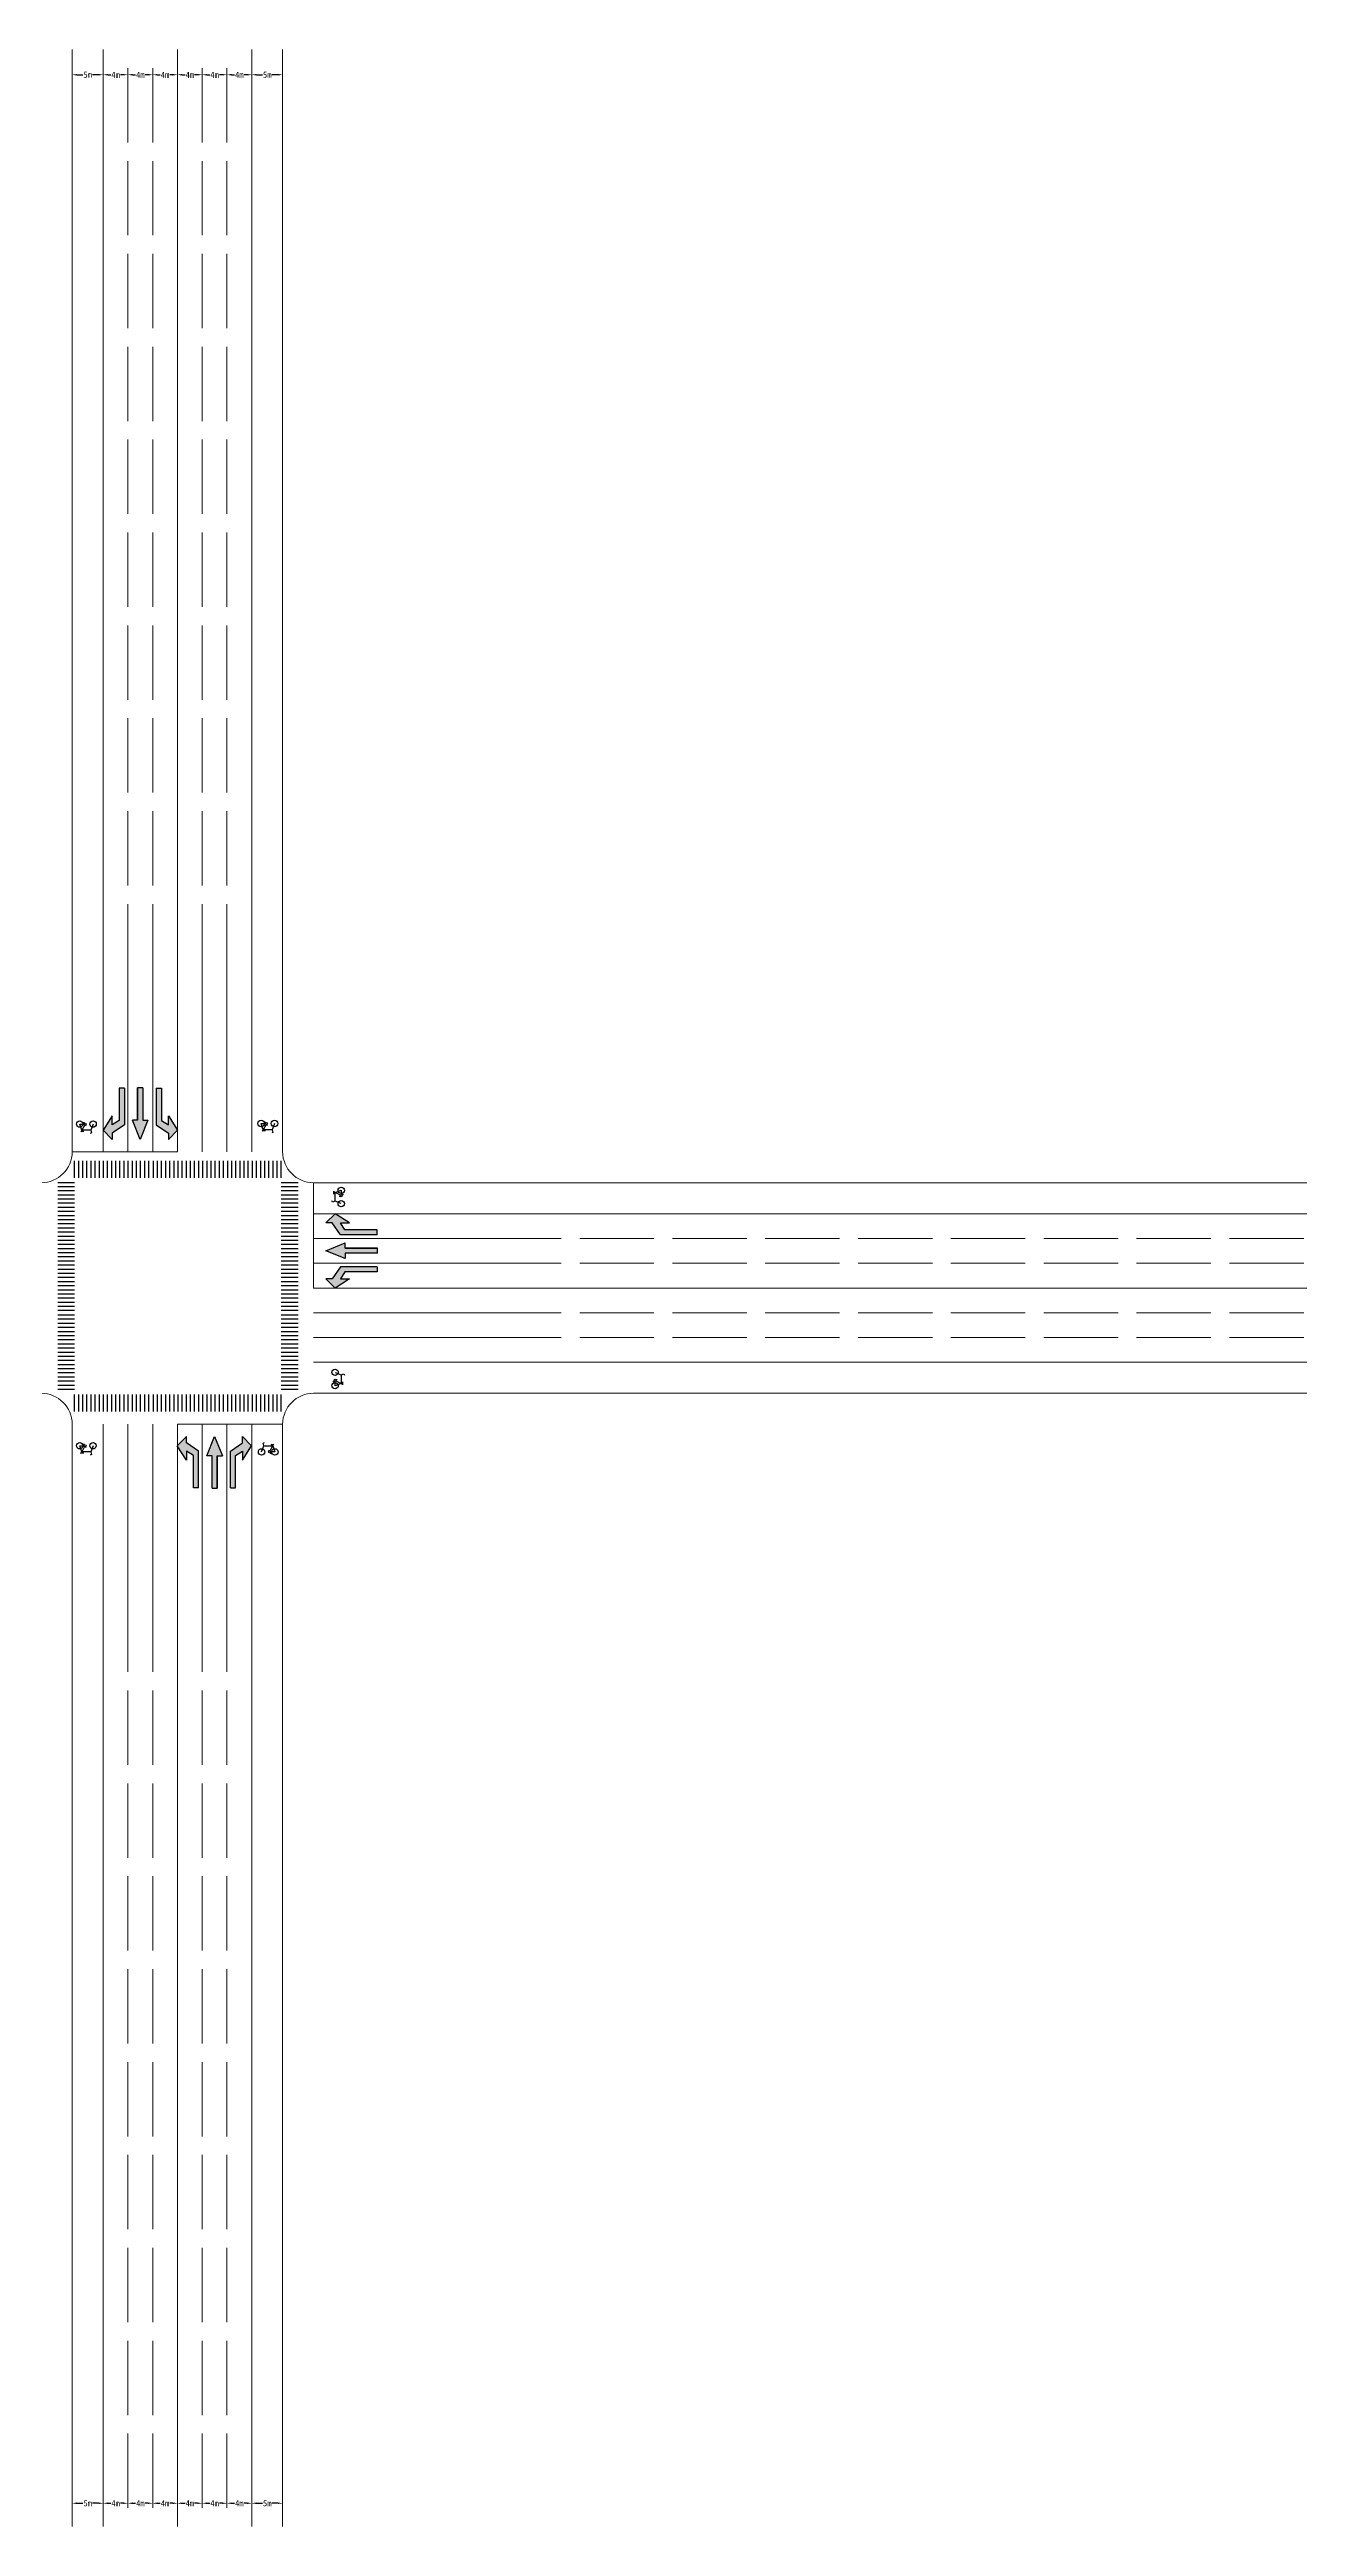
# Model space of a CAD drawing. Header units: millimetres. Extents: x -314 to 886, y 2238 to 2743.
# Drawn here: x 265.5 to 467.5, y 2237.8 to 2637.8 of the extents above; entities that cross this region are included whole.
import ezdxf

# ---------------------------------------------------------------- set-up
doc = ezdxf.new("R2010")
doc.units = ezdxf.units.MM
doc.linetypes.add('ACAD_ISO02W100', pattern=[15, 12, -3])
doc.layers.add('国道主道', color=7, linetype='Continuous')
doc.layers.add('块插入图层', color=7, linetype='Continuous')
doc.layers.add('标志标线层', color=6, linetype='Continuous', lineweight=15)
doc.layers.add('路口层', color=4, linetype='Continuous', lineweight=9)
doc.styles.get("Standard").update_dxf_attribs({"font": ''})
doc.styles.get('Standard').set_extended_font_data('SimSun')
doc.dimstyles.new('m', dxfattribs={"dimtxt": 1, "dimasz": 0.75, "dimexe": 0.18, "dimexo": 0.0625, "dimgap": 0.09, "dimtad": 0, "dimtih": 1, "dimtoh": 1, "dimdsep": 46, "dimtxsty": 'Standard', "dimcen": 0.09, "dimse1": 1, "dimse2": 1, "dimadec": 0, "dimazin": 0, "dimtfac": 1, "dimtofl": 0, "dimtmove": 0, "dimatfit": 3, "dimfxl": 0.18, "dimtolj": 1, "dimtzin": 0, "dimarcsym": 0})

# ---------------------------------------------------------------- blocks, each defined once
blk = doc.blocks.new('*D28')
at = {"layer": 'Defpoints', "color": 0}
for p in [(278.18, 2241.52), (274.18, 2237.77), (278.18, 2237.77)]:
    blk.add_point(p, dxfattribs=at)
at = {"layer": '标志标线层', "color": 0, "lineweight": -2}
for p, q in [((274.93, 2241.52), (275.4, 2241.52)), ((277.43, 2241.52), (276.95, 2241.52))]:
    blk.add_line(p, q, dxfattribs=at)
at = {"layer": '标志标线层', "color": 0}
for points in [[(274.93, 2241.65), (274.93, 2241.4), (274.18, 2241.52)], [(277.43, 2241.65), (277.43, 2241.4), (278.18, 2241.52)]]:
    blk.add_solid(points, dxfattribs=at)
at = {"layer": '标志标线层', "color": 0, "insert": (276.18, 2241.52), "char_height": 1, "attachment_point": 5}
blk.add_mtext('\\A1;4m', dxfattribs=at)
blk = doc.blocks.new('*D29')
at = {"layer": 'Defpoints', "color": 0}
for p in [(282.18, 2241.52), (278.18, 2237.77), (282.18, 2237.77)]:
    blk.add_point(p, dxfattribs=at)
at = {"layer": '标志标线层', "color": 0, "lineweight": -2}
for p, q in [((278.93, 2241.52), (279.4, 2241.52)), ((281.43, 2241.52), (280.95, 2241.52))]:
    blk.add_line(p, q, dxfattribs=at)
at = {"layer": '标志标线层', "color": 0}
for points in [[(278.93, 2241.65), (278.93, 2241.4), (278.18, 2241.52)], [(281.43, 2241.65), (281.43, 2241.4), (282.18, 2241.52)]]:
    blk.add_solid(points, dxfattribs=at)
at = {"layer": '标志标线层', "color": 0, "insert": (280.18, 2241.52), "char_height": 1, "attachment_point": 5}
blk.add_mtext('\\A1;4m', dxfattribs=at)
blk = doc.blocks.new('*D30')
at = {"layer": 'Defpoints', "color": 0}
for p in [(286.18, 2337.77), (286.18, 2241.52), (282.18, 2237.77)]:
    blk.add_point(p, dxfattribs=at)
at = {"layer": '标志标线层', "color": 0, "lineweight": -2}
for p, q in [((282.93, 2241.52), (283.4, 2241.52)), ((285.43, 2241.52), (284.95, 2241.52))]:
    blk.add_line(p, q, dxfattribs=at)
at = {"layer": '标志标线层', "color": 0}
for points in [[(282.93, 2241.65), (282.93, 2241.4), (282.18, 2241.52)], [(285.43, 2241.65), (285.43, 2241.4), (286.18, 2241.52)]]:
    blk.add_solid(points, dxfattribs=at)
at = {"layer": '标志标线层', "color": 0, "insert": (284.18, 2241.52), "char_height": 1, "attachment_point": 5}
blk.add_mtext('\\A1;4m', dxfattribs=at)
blk = doc.blocks.new('*D31')
at = {"layer": 'Defpoints', "color": 0}
for p in [(286.18, 2241.52), (290.18, 2241.52), (290.18, 2237.77)]:
    blk.add_point(p, dxfattribs=at)
at = {"layer": '标志标线层', "color": 0, "lineweight": -2}
for p, q in [((286.93, 2241.52), (287.4, 2241.52)), ((289.43, 2241.52), (288.95, 2241.52))]:
    blk.add_line(p, q, dxfattribs=at)
at = {"layer": '标志标线层', "color": 0}
for points in [[(286.93, 2241.65), (286.93, 2241.4), (286.18, 2241.52)], [(289.43, 2241.65), (289.43, 2241.4), (290.18, 2241.52)]]:
    blk.add_solid(points, dxfattribs=at)
at = {"layer": '标志标线层', "color": 0, "insert": (288.18, 2241.52), "char_height": 1, "attachment_point": 5}
blk.add_mtext('\\A1;4m', dxfattribs=at)
blk = doc.blocks.new('*D32')
at = {"layer": 'Defpoints', "color": 0}
for p in [(294.18, 2337.77), (294.18, 2241.52), (290.18, 2237.77)]:
    blk.add_point(p, dxfattribs=at)
at = {"layer": '标志标线层', "color": 0, "lineweight": -2}
for p, q in [((290.93, 2241.52), (291.4, 2241.52)), ((293.43, 2241.52), (292.95, 2241.52))]:
    blk.add_line(p, q, dxfattribs=at)
at = {"layer": '标志标线层', "color": 0}
for points in [[(290.93, 2241.65), (290.93, 2241.4), (290.18, 2241.52)], [(293.43, 2241.65), (293.43, 2241.4), (294.18, 2241.52)]]:
    blk.add_solid(points, dxfattribs=at)
at = {"layer": '标志标线层', "color": 0, "insert": (292.18, 2241.52), "char_height": 1, "attachment_point": 5}
blk.add_mtext('\\A1;4m', dxfattribs=at)
blk = doc.blocks.new('*D33')
at = {"layer": 'Defpoints', "color": 0}
for p in [(294.18, 2241.52), (298.18, 2241.52), (298.18, 2237.77)]:
    blk.add_point(p, dxfattribs=at)
at = {"layer": '标志标线层', "color": 0, "lineweight": -2}
for p, q in [((294.93, 2241.52), (295.4, 2241.52)), ((297.43, 2241.52), (296.95, 2241.52))]:
    blk.add_line(p, q, dxfattribs=at)
at = {"layer": '标志标线层', "color": 0}
for points in [[(294.93, 2241.65), (294.93, 2241.4), (294.18, 2241.52)], [(297.43, 2241.65), (297.43, 2241.4), (298.18, 2241.52)]]:
    blk.add_solid(points, dxfattribs=at)
at = {"layer": '标志标线层', "color": 0, "insert": (296.18, 2241.52), "char_height": 1, "attachment_point": 5}
blk.add_mtext('\\A1;4m', dxfattribs=at)
blk = doc.blocks.new('*D34')
at = {"layer": 'Defpoints', "color": 0}
for p in [(274.18, 2637.77), (278.18, 2637.77), (278.18, 2633.7)]:
    blk.add_point(p, dxfattribs=at)
at = {"layer": '标志标线层', "color": 0, "lineweight": -2}
for p, q in [((274.93, 2633.7), (275.4, 2633.7)), ((277.43, 2633.7), (276.95, 2633.7))]:
    blk.add_line(p, q, dxfattribs=at)
at = {"layer": '标志标线层', "color": 0}
for points in [[(274.93, 2633.83), (274.93, 2633.58), (274.18, 2633.7)], [(277.43, 2633.83), (277.43, 2633.58), (278.18, 2633.7)]]:
    blk.add_solid(points, dxfattribs=at)
at = {"layer": '标志标线层', "color": 0, "insert": (276.18, 2633.7), "char_height": 1, "attachment_point": 5}
blk.add_mtext('\\A1;4m', dxfattribs=at)
blk = doc.blocks.new('*D26')
at = {"layer": 'Defpoints', "color": 0}
for p in [(282.18, 2637.77), (278.18, 2633.7), (282.18, 2633.7)]:
    blk.add_point(p, dxfattribs=at)
at = {"layer": '标志标线层', "color": 0, "lineweight": -2}
for p, q in [((278.93, 2633.7), (279.4, 2633.7)), ((281.43, 2633.7), (280.95, 2633.7))]:
    blk.add_line(p, q, dxfattribs=at)
at = {"layer": '标志标线层', "color": 0}
for points in [[(278.93, 2633.83), (278.93, 2633.58), (278.18, 2633.7)], [(281.43, 2633.83), (281.43, 2633.58), (282.18, 2633.7)]]:
    blk.add_solid(points, dxfattribs=at)
at = {"layer": '标志标线层', "color": 0, "insert": (280.18, 2633.7), "char_height": 1, "attachment_point": 5}
blk.add_mtext('\\A1;4m', dxfattribs=at)
blk = doc.blocks.new('*D27')
at = {"layer": 'Defpoints', "color": 0}
for p in [(282.18, 2633.7), (286.18, 2633.7), (286.18, 2633.7)]:
    blk.add_point(p, dxfattribs=at)
at = {"layer": '标志标线层', "color": 0, "lineweight": -2}
for p, q in [((282.93, 2633.7), (283.4, 2633.7)), ((285.43, 2633.7), (284.95, 2633.7))]:
    blk.add_line(p, q, dxfattribs=at)
at = {"layer": '标志标线层', "color": 0}
for points in [[(282.93, 2633.83), (282.93, 2633.58), (282.18, 2633.7)], [(285.43, 2633.83), (285.43, 2633.58), (286.18, 2633.7)]]:
    blk.add_solid(points, dxfattribs=at)
at = {"layer": '标志标线层', "color": 0, "insert": (284.18, 2633.7), "char_height": 1, "attachment_point": 5}
blk.add_mtext('\\A1;4m', dxfattribs=at)
blk = doc.blocks.new('*D35')
at = {"layer": 'Defpoints', "color": 0}
for p in [(290.18, 2637.77), (294.18, 2637.77), (290.18, 2633.7)]:
    blk.add_point(p, dxfattribs=at)
at = {"layer": '标志标线层', "color": 0, "lineweight": -2}
for p, q in [((290.93, 2633.7), (291.4, 2633.7)), ((293.43, 2633.7), (292.95, 2633.7))]:
    blk.add_line(p, q, dxfattribs=at)
at = {"layer": '标志标线层', "color": 0}
for points in [[(290.93, 2633.83), (290.93, 2633.58), (290.18, 2633.7)], [(293.43, 2633.83), (293.43, 2633.58), (294.18, 2633.7)]]:
    blk.add_solid(points, dxfattribs=at)
at = {"layer": '标志标线层', "color": 0, "insert": (292.18, 2633.7), "char_height": 1, "attachment_point": 5}
blk.add_mtext('\\A1;4m', dxfattribs=at)
blk = doc.blocks.new('*D36')
at = {"layer": 'Defpoints', "color": 0}
for p in [(294.18, 2637.77), (298.18, 2637.77), (294.18, 2633.7)]:
    blk.add_point(p, dxfattribs=at)
at = {"layer": '标志标线层', "color": 0, "lineweight": -2}
for p, q in [((294.93, 2633.7), (295.4, 2633.7)), ((297.43, 2633.7), (296.95, 2633.7))]:
    blk.add_line(p, q, dxfattribs=at)
at = {"layer": '标志标线层', "color": 0}
for points in [[(294.93, 2633.83), (294.93, 2633.58), (294.18, 2633.7)], [(297.43, 2633.83), (297.43, 2633.58), (298.18, 2633.7)]]:
    blk.add_solid(points, dxfattribs=at)
at = {"layer": '标志标线层', "color": 0, "insert": (296.18, 2633.7), "char_height": 1, "attachment_point": 5}
blk.add_mtext('\\A1;4m', dxfattribs=at)
blk = doc.blocks.new('直行线')
h = blk.add_hatch(color=6)
h.dxf.hatch_style = 1
h.paths.add_polyline_path([(-29.3, -74.4), (-9.3, -74.4), (-9.3, -199.4), (10.7, -199.4), (10.7, -74.4), (30.7, -74.4), (0, 0)])
at = {"color": 6}
for p, q in [((-29.3, -74.4), (0, 0)), ((0, 0), (30.7, -74.4)), ((-9.3, -74.4), (-29.3, -74.4)), ((-9.3, -199.4), (-9.3, -74.4)), ((10.7, -199.4), (10.7, -74.4)), ((10.7, -74.4), (10.7, -199.4)), ((10.7, -74.4), (30.7, -74.4)), ((-9.3, -199.4), (10.7, -199.4))]:
    blk.add_line(p, q, dxfattribs=at)
blk = doc.blocks.new('右转线')
h = blk.add_hatch(color=6)
h.dxf.hatch_style = 1
h.paths.add_polyline_path([(0, 0), (-35.1, 35.3), (-35.1, 10.9), (-82.2, -21.6), (-82.2, -38.2), (-82.2, -163.2), (-62.2, -163.2), (-62.2, -38.2), (-35.1, -21.6), (-35.1, -56.6)])
at = {"color": 6}
for p, q in [((-82.2, -21.6), (-35.1, 10.9)), ((-35.1, 10.9), (-35.1, 35.3)), ((-35.1, 35.3), (0, 0)), ((-35.1, -56.6), (0, 0)), ((-82.2, -38.2), (-82.2, -21.6)), ((-82.2, -163.2), (-82.2, -38.2)), ((-62.2, -38.2), (-35.1, -21.6)), ((-62.2, -163.2), (-62.2, -38.2)), ((-35.1, -21.6), (-35.1, -56.6)), ((-82.2, -163.2), (-62.2, -163.2))]:
    blk.add_line(p, q, dxfattribs=at)
blk = doc.blocks.new('左转线')
h = blk.add_hatch(color=6)
h.dxf.hatch_style = 1
h.paths.add_polyline_path([(35.1, -56.6), (35.1, -21.6), (62.2, -38.2), (62.2, -163.2), (82.2, -163.2), (82.2, -38.2), (82.2, -21.6), (35.1, 10.9), (35.1, 35.3), (0, 0)])
at = {"color": 6}
for p, q in [((35.1, 35.3), (0, 0)), ((35.1, -56.6), (0, 0)), ((35.1, 10.9), (35.1, 35.3)), ((82.2, -21.6), (35.1, 10.9)), ((62.2, -38.2), (35.1, -21.6)), ((35.1, -21.6), (35.1, -56.6)), ((62.2, -163.2), (62.2, -38.2)), ((82.2, -38.2), (82.2, -21.6)), ((82.2, -163.2), (82.2, -38.2)), ((82.2, -163.2), (62.2, -163.2))]:
    blk.add_line(p, q, dxfattribs=at)
blk = doc.blocks.new('自行车道')
at = {"color": 6}
for p, q in [((-7.3, -19.3), (0, 0)), ((-2.5, 8.2), (1.4, 10)), ((0, 0), (-2.5, 8.2)), ((0, 0), (27.8, 0)), ((18.7, -16.7), (27.8, 0)), ((27.8, 1.5), (22.2, 3.5)), ((22.2, 3.5), (31.1, 3.5)), ((31.1, 3.5), (27.8, 1.5)), ((27.8, 0), (27.8, 1.5)), ((27.8, 0), (34.1, -19.3)), ((14.2, -14.5), (16.9, -14.5)), ((16.1, -16.5), (15.4, -14.5)), ((19.2, -21.5), (21.3, -23.7)), ((23, -23.7), (19.6, -23.7)), ((34.1, -19.3), (20.2, -19.3))]:
    blk.add_line(p, q, dxfattribs=at)
for centre, radius in [((-7.3, -19.3), 10), ((17.2, -19.3), 3), ((34.1, -19.3), 10)]:
    blk.add_circle(centre, radius, dxfattribs=at)
blk = doc.blocks.new('*D37')
at = {"layer": 'Defpoints', "color": 0}
for p in [(290.18, 2637.77), (286.18, 2633.7), (290.18, 2633.7)]:
    blk.add_point(p, dxfattribs=at)
at = {"layer": '标志标线层', "color": 0, "lineweight": -2}
for p, q in [((286.93, 2633.7), (287.4, 2633.7)), ((289.43, 2633.7), (288.95, 2633.7))]:
    blk.add_line(p, q, dxfattribs=at)
at = {"layer": '标志标线层', "color": 0}
for points in [[(286.93, 2633.83), (286.93, 2633.58), (286.18, 2633.7)], [(289.43, 2633.83), (289.43, 2633.58), (290.18, 2633.7)]]:
    blk.add_solid(points, dxfattribs=at)
at = {"layer": '标志标线层', "color": 0, "insert": (288.18, 2633.7), "char_height": 1, "attachment_point": 5}
blk.add_mtext('\\A1;4m', dxfattribs=at)
blk = doc.blocks.new('*D38')
at = {"layer": 'Defpoints', "color": 0}
for p in [(269.18, 2637.77), (274.18, 2633.7), (274.18, 2633.7)]:
    blk.add_point(p, dxfattribs=at)
at = {"layer": '标志标线层', "color": 0, "lineweight": -2}
for p, q in [((269.93, 2633.7), (270.91, 2633.7)), ((273.43, 2633.7), (272.44, 2633.7))]:
    blk.add_line(p, q, dxfattribs=at)
at = {"layer": '标志标线层', "color": 0}
for points in [[(269.93, 2633.83), (269.93, 2633.58), (269.18, 2633.7)], [(273.43, 2633.83), (273.43, 2633.58), (274.18, 2633.7)]]:
    blk.add_solid(points, dxfattribs=at)
at = {"layer": '标志标线层', "color": 0, "insert": (271.68, 2633.7), "char_height": 1, "attachment_point": 5}
blk.add_mtext('\\A1;5m', dxfattribs=at)
blk = doc.blocks.new('*D39')
at = {"layer": 'Defpoints', "color": 0}
for p in [(303.18, 2637.77), (298.18, 2633.7), (303.18, 2633.7)]:
    blk.add_point(p, dxfattribs=at)
at = {"layer": '标志标线层', "color": 0, "lineweight": -2}
for p, q in [((298.93, 2633.7), (299.91, 2633.7)), ((302.43, 2633.7), (301.44, 2633.7))]:
    blk.add_line(p, q, dxfattribs=at)
at = {"layer": '标志标线层', "color": 0}
for points in [[(298.93, 2633.83), (298.93, 2633.58), (298.18, 2633.7)], [(302.43, 2633.83), (302.43, 2633.58), (303.18, 2633.7)]]:
    blk.add_solid(points, dxfattribs=at)
at = {"layer": '标志标线层', "color": 0, "insert": (300.68, 2633.7), "char_height": 1, "attachment_point": 5}
blk.add_mtext('\\A1;5m', dxfattribs=at)
blk = doc.blocks.new('*D60')
at = {"layer": 'Defpoints', "color": 0}
for p in [(298.18, 2241.52), (303.18, 2241.52), (303.18, 2237.77)]:
    blk.add_point(p, dxfattribs=at)
at = {"layer": '标志标线层', "color": 0, "lineweight": -2}
for p, q in [((298.93, 2241.52), (299.91, 2241.52)), ((302.43, 2241.52), (301.44, 2241.52))]:
    blk.add_line(p, q, dxfattribs=at)
at = {"layer": '标志标线层', "color": 0}
for points in [[(298.93, 2241.65), (298.93, 2241.4), (298.18, 2241.52)], [(302.43, 2241.65), (302.43, 2241.4), (303.18, 2241.52)]]:
    blk.add_solid(points, dxfattribs=at)
at = {"layer": '标志标线层', "color": 0, "insert": (300.68, 2241.52), "char_height": 1, "attachment_point": 5}
blk.add_mtext('\\A1;5m', dxfattribs=at)
blk = doc.blocks.new('*D61')
at = {"layer": 'Defpoints', "color": 0}
for p in [(274.18, 2241.52), (274.18, 2241.52), (269.18, 2237.77)]:
    blk.add_point(p, dxfattribs=at)
at = {"layer": '标志标线层', "color": 0, "lineweight": -2}
for p, q in [((269.93, 2241.52), (270.91, 2241.52)), ((273.43, 2241.52), (272.44, 2241.52))]:
    blk.add_line(p, q, dxfattribs=at)
at = {"layer": '标志标线层', "color": 0}
for points in [[(269.93, 2241.65), (269.93, 2241.4), (269.18, 2241.52)], [(273.43, 2241.65), (273.43, 2241.4), (274.18, 2241.52)]]:
    blk.add_solid(points, dxfattribs=at)
at = {"layer": '标志标线层', "color": 0, "insert": (271.68, 2241.52), "char_height": 1, "attachment_point": 5}
blk.add_mtext('\\A1;5m', dxfattribs=at)

msp = doc.modelspace()

# ---------------------------------------------------------------- linework, layer by layer
at = {"layer": '国道主道', "color": 6}
for p, q in [((269.561, 2455.584), (269.561, 2458.312)), ((270.228, 2455.584), (270.228, 2458.312)), ((270.895, 2455.584), (270.895, 2458.312)), ((271.561, 2455.584), (271.561, 2458.312)), ((272.228, 2455.584), (272.228, 2458.312)), ((272.895, 2455.584), (272.895, 2458.312)), ((273.561, 2455.584), (273.561, 2458.312)), ((274.228, 2455.584), (274.228, 2458.312)), ((274.895, 2455.584), (274.895, 2458.312)), ((275.561, 2455.584), (275.561, 2458.312)), ((276.228, 2455.584), (276.228, 2458.312)), ((276.895, 2455.584), (276.895, 2458.312)), ((277.561, 2455.584), (277.561, 2458.312)), ((278.228, 2455.584), (278.228, 2458.312)), ((278.895, 2455.584), (278.895, 2458.312)), ((279.561, 2455.584), (279.561, 2458.312)), ((280.228, 2455.584), (280.228, 2458.312)), ((280.895, 2455.584), (280.895, 2458.312)), ((281.561, 2455.584), (281.561, 2458.312)), ((282.295, 2455.584), (282.295, 2458.312)), ((282.961, 2455.584), (282.961, 2458.312)), ((283.628, 2455.584), (283.628, 2458.312)), ((284.295, 2455.584), (284.295, 2458.312)), ((284.961, 2455.584), (284.961, 2458.312)), ((285.628, 2455.584), (285.628, 2458.312)), ((286.295, 2455.584), (286.295, 2458.312)), ((286.961, 2455.584), (286.961, 2458.312)), ((287.628, 2455.584), (287.628, 2458.312)), ((288.295, 2455.584), (288.295, 2458.312)), ((288.961, 2455.584), (288.961, 2458.312)), ((289.628, 2455.584), (289.628, 2458.312)), ((290.295, 2455.584), (290.295, 2458.312)), ((290.961, 2455.584), (290.961, 2458.312)), ((291.628, 2455.584), (291.628, 2458.312)), ((292.295, 2455.584), (292.295, 2458.312)), ((292.961, 2455.584), (292.961, 2458.312)), ((293.628, 2455.584), (293.628, 2458.312)), ((294.295, 2455.584), (294.295, 2458.312)), ((294.961, 2455.584), (294.961, 2458.312)), ((294.961, 2455.584), (294.961, 2458.312)), ((295.628, 2455.584), (295.628, 2458.312)), ((296.295, 2455.584), (296.295, 2458.312)), ((296.961, 2455.584), (296.961, 2458.312)), ((297.628, 2455.584), (297.628, 2458.312)), ((298.295, 2455.584), (298.295, 2458.312)), ((298.961, 2455.584), (298.961, 2458.312)), ((299.628, 2455.584), (299.628, 2458.312)), ((300.295, 2455.584), (300.295, 2458.312)), ((300.961, 2455.584), (300.961, 2458.312)), ((301.628, 2455.584), (301.628, 2458.312)), ((302.295, 2455.584), (302.295, 2458.312)), ((302.961, 2455.584), (302.961, 2458.312)), ((269.561, 2454.782), (266.833, 2454.782)), ((269.561, 2454.116), (266.833, 2454.116)), ((269.561, 2453.449), (266.833, 2453.449)), ((269.561, 2452.782), (266.833, 2452.782)), ((269.561, 2452.116), (266.833, 2452.116)), ((305.689, 2454.782), (302.961, 2454.782)), ((305.689, 2454.116), (302.961, 2454.116)), ((305.689, 2453.449), (302.961, 2453.449)), ((305.689, 2452.782), (302.961, 2452.782)), ((305.689, 2452.116), (302.961, 2452.116)), ((269.561, 2451.449), (266.833, 2451.449)), ((269.561, 2450.782), (266.833, 2450.782)), ((269.561, 2450.116), (266.833, 2450.116)), ((269.561, 2449.449), (266.833, 2449.449)), ((269.561, 2448.782), (266.833, 2448.782)), ((269.561, 2448.116), (266.833, 2448.116)), ((305.689, 2451.449), (302.961, 2451.449)), ((305.689, 2450.782), (302.961, 2450.782)), ((305.689, 2450.116), (302.961, 2450.116)), ((305.689, 2449.449), (302.961, 2449.449)), ((305.689, 2448.782), (302.961, 2448.782)), ((305.689, 2448.116), (302.961, 2448.116)), ((269.561, 2447.449), (266.833, 2447.449)), ((269.561, 2446.782), (266.833, 2446.782)), ((269.561, 2446.782), (266.833, 2446.782)), ((269.561, 2446.116), (266.833, 2446.116)), ((269.561, 2445.449), (266.833, 2445.449)), ((269.561, 2444.782), (266.833, 2444.782)), ((269.561, 2444.116), (266.833, 2444.116)), ((305.689, 2447.449), (302.961, 2447.449)), ((305.689, 2446.782), (302.961, 2446.782)), ((305.689, 2446.782), (302.961, 2446.782)), ((305.689, 2446.116), (302.961, 2446.116)), ((305.689, 2445.449), (302.961, 2445.449)), ((305.689, 2444.782), (302.961, 2444.782)), ((305.689, 2444.116), (302.961, 2444.116)), ((269.561, 2443.449), (266.833, 2443.449)), ((269.561, 2442.782), (266.833, 2442.782)), ((269.561, 2442.116), (266.833, 2442.116)), ((269.561, 2441.449), (266.833, 2441.449)), ((269.561, 2440.782), (266.833, 2440.782)), ((269.561, 2440.116), (266.833, 2440.116)), ((305.689, 2443.449), (302.961, 2443.449)), ((305.689, 2442.782), (302.961, 2442.782)), ((305.689, 2442.116), (302.961, 2442.116)), ((305.689, 2441.449), (302.961, 2441.449)), ((305.689, 2440.782), (302.961, 2440.782)), ((305.689, 2440.116), (302.961, 2440.116)), ((269.561, 2439.449), (266.833, 2439.449)), ((269.561, 2438.782), (266.833, 2438.782)), ((269.561, 2438.116), (266.833, 2438.116)), ((269.561, 2437.449), (266.833, 2437.449)), ((269.561, 2436.782), (266.833, 2436.782)), ((269.561, 2436.116), (266.833, 2436.116)), ((305.689, 2439.449), (302.961, 2439.449)), ((305.689, 2438.782), (302.961, 2438.782)), ((305.689, 2438.116), (302.961, 2438.116)), ((305.689, 2437.449), (302.961, 2437.449)), ((305.689, 2436.782), (302.961, 2436.782)), ((305.689, 2436.116), (302.961, 2436.116)), ((269.561, 2435.449), (266.833, 2435.449)), ((269.561, 2434.782), (266.833, 2434.782)), ((269.561, 2434.116), (266.833, 2434.116)), ((269.561, 2433.382), (266.833, 2433.382)), ((269.561, 2432.716), (266.833, 2432.716)), ((269.561, 2432.049), (266.833, 2432.049)), ((305.689, 2435.449), (302.961, 2435.449)), ((305.689, 2434.782), (302.961, 2434.782)), ((305.689, 2434.116), (302.961, 2434.116)), ((305.689, 2433.382), (302.961, 2433.382)), ((305.689, 2432.716), (302.961, 2432.716)), ((305.689, 2432.049), (302.961, 2432.049)), ((269.561, 2431.382), (266.833, 2431.382)), ((269.561, 2430.716), (266.833, 2430.716)), ((269.561, 2430.049), (266.833, 2430.049)), ((269.561, 2429.382), (266.833, 2429.382)), ((269.561, 2428.716), (266.833, 2428.716)), ((269.561, 2428.049), (266.833, 2428.049)), ((305.689, 2431.382), (302.961, 2431.382)), ((305.689, 2430.716), (302.961, 2430.716)), ((305.689, 2430.049), (302.961, 2430.049)), ((305.689, 2429.382), (302.961, 2429.382)), ((305.689, 2428.716), (302.961, 2428.716)), ((305.689, 2428.049), (302.961, 2428.049)), ((269.561, 2427.382), (266.833, 2427.382)), ((269.561, 2426.716), (266.833, 2426.716)), ((269.561, 2426.049), (266.833, 2426.049)), ((269.561, 2425.382), (266.833, 2425.382)), ((269.561, 2424.716), (266.833, 2424.716)), ((269.561, 2424.049), (266.833, 2424.049)), ((305.689, 2427.382), (302.961, 2427.382)), ((305.689, 2426.716), (302.961, 2426.716)), ((305.689, 2426.049), (302.961, 2426.049)), ((305.689, 2425.382), (302.961, 2425.382)), ((305.689, 2424.716), (302.961, 2424.716)), ((305.689, 2424.049), (302.961, 2424.049)), ((269.561, 2423.382), (266.833, 2423.382)), ((269.561, 2422.716), (266.833, 2422.716)), ((269.561, 2422.049), (266.833, 2422.049)), ((269.561, 2421.382), (266.833, 2421.382)), ((269.561, 2417.845), (269.561, 2420.573)), ((270.228, 2417.845), (270.228, 2420.573)), ((270.895, 2417.845), (270.895, 2420.573)), ((271.561, 2417.845), (271.561, 2420.573)), ((272.228, 2417.845), (272.228, 2420.573)), ((272.895, 2417.845), (272.895, 2420.573)), ((273.561, 2417.845), (273.561, 2420.573)), ((274.228, 2417.845), (274.228, 2420.573)), ((274.895, 2417.845), (274.895, 2420.573)), ((275.561, 2417.845), (275.561, 2420.573)), ((276.228, 2417.845), (276.228, 2420.573)), ((276.895, 2417.845), (276.895, 2420.573)), ((277.561, 2417.845), (277.561, 2420.573)), ((278.228, 2417.845), (278.228, 2420.573)), ((278.895, 2417.845), (278.895, 2420.573)), ((279.561, 2417.845), (279.561, 2420.573)), ((280.228, 2417.845), (280.228, 2420.573)), ((280.895, 2417.845), (280.895, 2420.573)), ((281.561, 2417.845), (281.561, 2420.573)), ((282.295, 2417.845), (282.295, 2420.573)), ((282.961, 2417.845), (282.961, 2420.573)), ((283.628, 2417.845), (283.628, 2420.573)), ((284.295, 2417.845), (284.295, 2420.573)), ((284.961, 2417.845), (284.961, 2420.573)), ((285.628, 2417.845), (285.628, 2420.573)), ((286.295, 2417.845), (286.295, 2420.573)), ((286.961, 2417.845), (286.961, 2420.573)), ((287.628, 2417.845), (287.628, 2420.573)), ((288.295, 2417.845), (288.295, 2420.573)), ((288.961, 2417.845), (288.961, 2420.573)), ((289.628, 2417.845), (289.628, 2420.573)), ((290.295, 2417.845), (290.295, 2420.573)), ((290.961, 2417.845), (290.961, 2420.573)), ((291.628, 2417.845), (291.628, 2420.573)), ((292.295, 2417.845), (292.295, 2420.573)), ((292.961, 2417.845), (292.961, 2420.573)), ((293.628, 2417.845), (293.628, 2420.573)), ((294.295, 2417.845), (294.295, 2420.573)), ((294.961, 2417.845), (294.961, 2420.573)), ((294.961, 2417.845), (294.961, 2420.573)), ((295.628, 2417.845), (295.628, 2420.573)), ((296.295, 2417.845), (296.295, 2420.573)), ((296.961, 2417.845), (296.961, 2420.573)), ((297.628, 2417.845), (297.628, 2420.573)), ((298.295, 2417.845), (298.295, 2420.573)), ((298.961, 2417.845), (298.961, 2420.573)), ((299.628, 2417.845), (299.628, 2420.573)), ((300.295, 2417.845), (300.295, 2420.573)), ((300.961, 2417.845), (300.961, 2420.573)), ((301.628, 2417.845), (301.628, 2420.573)), ((302.295, 2417.845), (302.295, 2420.573)), ((305.689, 2423.382), (302.961, 2423.382)), ((305.689, 2422.716), (302.961, 2422.716)), ((305.689, 2422.049), (302.961, 2422.049)), ((305.689, 2421.382), (302.961, 2421.382)), ((302.961, 2417.845), (302.961, 2420.573))]:
    msp.add_line(p, q, dxfattribs=at)
at = {"layer": '标志标线层'}
for p, q in [((274.175, 2487.774), (274.175, 2637.774)), ((286.175, 2459.774), (286.175, 2637.774)), ((298.175, 2459.774), (298.175, 2637.774)), ((274.175, 2459.774), (274.175, 2487.774)), ((278.175, 2459.774), (278.175, 2487.774)), ((282.175, 2459.774), (282.175, 2487.774)), ((290.175, 2459.774), (290.175, 2487.774)), ((294.175, 2459.774), (294.175, 2487.774)), ((286.175, 2459.774), (269.175, 2459.774)), ((308.175, 2437.774), (308.175, 2454.774)), ((308.175, 2449.774), (618.175, 2449.774)), ((308.175, 2445.774), (336.175, 2445.774)), ((308.175, 2441.774), (336.175, 2441.774)), ((308.175, 2437.774), (486.175, 2437.774)), ((308.175, 2433.774), (336.175, 2433.774)), ((308.175, 2429.774), (336.175, 2429.774)), ((308.175, 2425.774), (618.175, 2425.774)), ((274.175, 2415.774), (274.175, 2237.774)), ((278.175, 2387.774), (278.175, 2415.774)), ((282.175, 2415.774), (282.175, 2387.774)), ((286.175, 2415.774), (286.175, 2237.774)), ((303.175, 2415.774), (286.175, 2415.774)), ((290.175, 2387.774), (290.175, 2415.774)), ((294.175, 2387.774), (294.175, 2415.774)), ((298.175, 2415.774), (298.175, 2237.774))]:
    msp.add_line(p, q, dxfattribs=at)
at = {"layer": '标志标线层', "linetype": 'ACAD_ISO02W100'}
for p, q in [((278.175, 2487.774), (278.175, 2637.774)), ((282.175, 2487.774), (282.175, 2637.774)), ((290.175, 2487.774), (290.175, 2637.774)), ((294.175, 2487.774), (294.175, 2637.774)), ((336.175, 2445.774), (486.175, 2445.774)), ((336.175, 2441.774), (486.175, 2441.774)), ((336.175, 2433.774), (486.175, 2433.774)), ((336.175, 2429.774), (486.175, 2429.774)), ((278.175, 2387.774), (278.175, 2237.774)), ((282.175, 2387.774), (282.175, 2237.774)), ((290.175, 2387.774), (290.175, 2237.774)), ((294.175, 2387.774), (294.175, 2237.774))]:
    msp.add_line(p, q, dxfattribs=at)
at = {"layer": '路口层'}
for p, q in [((269.175, 2459.774), (269.175, 2637.774)), ((303.175, 2459.774), (303.175, 2637.774)), ((308.175, 2454.774), (444.128, 2454.774)), ((444.128, 2454.774), (486.175, 2454.774)), ((308.175, 2420.774), (503.187, 2420.774)), ((269.175, 2415.774), (269.175, 2237.774)), ((303.175, 2415.774), (303.175, 2237.774))]:
    msp.add_line(p, q, dxfattribs=at)
for centre, start, end in [((264.175, 2459.774), 270, 0), ((308.175, 2459.774), 180, 270), ((264.175, 2415.774), 0, 90), ((308.175, 2415.774), 90, 180)]:
    msp.add_arc(centre, 5, start, end, dxfattribs=at)

# ---------------------------------------------------------------- block references
at = {"layer": '块插入图层', "color": 6, "lineweight": 5}
for name, p, xscale, yscale, zscale, rotation in [('右转线', (274.175, 2463.245), 0.04166666666666666, 0.04166666666666666, 0.04166666666666666, 180), ('直行线', (280.175, 2461.774), 0.04166666666666666, 0.04166666666666666, 0.04166666666666666, 180), ('左转线', (286.175, 2463.245), 0.04166666666666666, 0.04166666666666666, 0.04166666666666666, 180), ('自行车道', (272.162, 2463.245), 0.05208333333333333, 0.05208333333333333, 0.05208333333333333, 180), ('自行车道', (301.484, 2463.334), 0.05208333333333333, 0.05208333333333333, 0.05208333333333333, 180), ('自行车道', (311.646, 2451.774), 0.05208333333333333, 0.05208333333333333, 0.05208333333333333, 89.99999999999999), ('右转线', (311.646, 2449.774), 0.04166666666666666, 0.04166666666666666, 0.04166666666666666, 89.99999999999999), ('直行线', (310.175, 2443.774), 0.04166666666666666, 0.04166666666666666, 0.04166666666666666, 89.99999999999999), ('左转线', (311.646, 2437.774), 0.04166666666666666, 0.04166666666666666, 0.04166666666666666, 90), ('自行车道', (312.651, 2423.774), 0.05208333333333333, 0.05208333333333333, 0.05208333333333333, 270), ('自行车道', (272.157, 2411.298), 0.05208333333333333, 0.05208333333333333, 0.05208333333333333, 180)]:
    msp.add_blockref(name, p, dxfattribs=dict(at, xscale=xscale, yscale=yscale, zscale=zscale, rotation=rotation))
for name, p, xscale, yscale, zscale in [('左转线', (286.157, 2412.304), 0.04166666666666666, 0.04166666666666666, 0.04166666666666666), ('直行线', (292.157, 2413.774), 0.04166666666666666, 0.04166666666666666, 0.04166666666666666), ('右转线', (298.157, 2412.304), 0.04166666666666666, 0.04166666666666666, 0.04166666666666666), ('自行车道', (300.157, 2412.304), 0.05208333333333333, 0.05208333333333333, 0.05208333333333333)]:
    msp.add_blockref(name, p, dxfattribs=dict(at, xscale=xscale, yscale=yscale, zscale=zscale))

# ---------------------------------------------------------------- dimensions: what is measured, and where the dimension line sits
at = {"layer": '标志标线层'}
for base, p1, p2, picture, middle in [((274.175, 2633.704), (269.175, 2637.774), (274.175, 2633.704), '*D38', (271.675, 2633.704)), ((278.175, 2633.704), (274.175, 2637.774), (278.175, 2637.774), '*D34', (276.175, 2633.704)), ((282.175, 2633.704), (278.175, 2633.704), (282.175, 2637.774), '*D26', (280.175, 2633.704)), ((290.175, 2633.704), (286.175, 2633.704), (290.175, 2637.774), '*D37', (288.175, 2633.704)), ((290.175, 2633.704), (294.175, 2637.774), (290.175, 2637.774), '*D35', (292.175, 2633.704)), ((294.175, 2633.704), (298.175, 2637.774), (294.175, 2637.774), '*D36', (296.175, 2633.704)), ((303.175, 2633.704), (298.175, 2633.704), (303.175, 2637.774), '*D39', (300.675, 2633.704)), ((286.175, 2633.704), (282.175, 2633.704), (286.175, 2633.704), '*D27', (284.175, 2633.704)), ((286.175, 2241.522), (282.175, 2237.774), (286.175, 2337.774), '*D30', (284.175, 2241.522)), ((294.175, 2241.524), (290.175, 2237.774), (294.175, 2337.774), '*D32', (292.175, 2241.524)), ((274.175, 2241.522), (269.175, 2237.774), (274.175, 2241.522), '*D61', (271.675, 2241.522)), ((278.175, 2241.522), (274.175, 2237.774), (278.175, 2237.774), '*D28', (276.175, 2241.522)), ((282.175, 2241.522), (278.175, 2237.774), (282.175, 2237.774), '*D29', (280.175, 2241.522)), ((290.175, 2241.522), (286.175, 2241.522), (290.175, 2237.774), '*D31', (288.175, 2241.522)), ((298.175, 2241.524), (294.175, 2241.524), (298.175, 2237.774), '*D33', (296.175, 2241.524)), ((303.175, 2241.524), (298.175, 2241.524), (303.175, 2237.774), '*D60', (300.675, 2241.524))]:
    dim = msp.add_linear_dim(base=base, p1=p1, p2=p2, dimstyle='m', override={"dimpost": 'm'}, dxfattribs=at)
    dim.commit()
    dim.dimension.update_dxf_attribs({"geometry": picture, "text_midpoint": middle})

doc.saveas('drawing.dxf')
